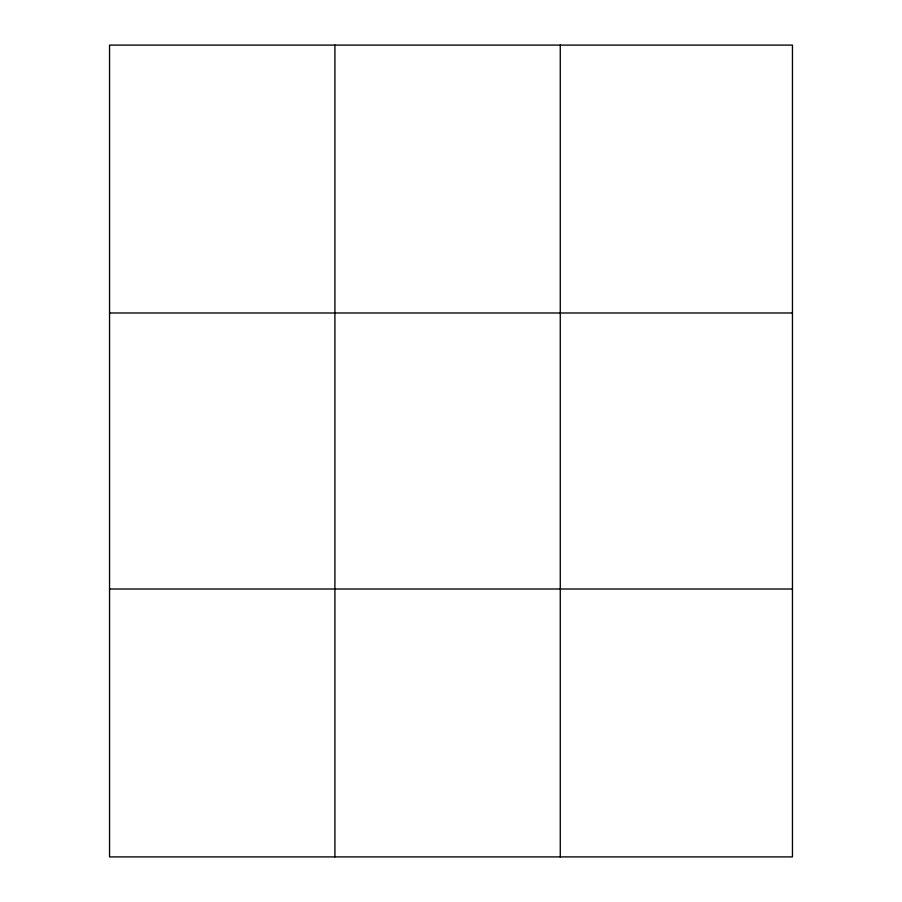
<?xml version="1.0" encoding="UTF-8"?>
<svg xmlns="http://www.w3.org/2000/svg" width="902" height="902" viewBox="0 0 902 902"><rect width="100%" height="100%" fill="white"/><g stroke="black" fill="none" stroke-linecap="round" stroke-linejoin="round"><path stroke-width="1.35" d="M334.913 45.1L334.913 856.9M560.266 45.1L560.266 856.9M792.452 589.006L792.452 856.9L109.548 856.9L109.548 45.1L792.452 45.1L792.452 589.006L109.548 589.006M109.548 312.994L792.452 312.994"/></g></svg>
